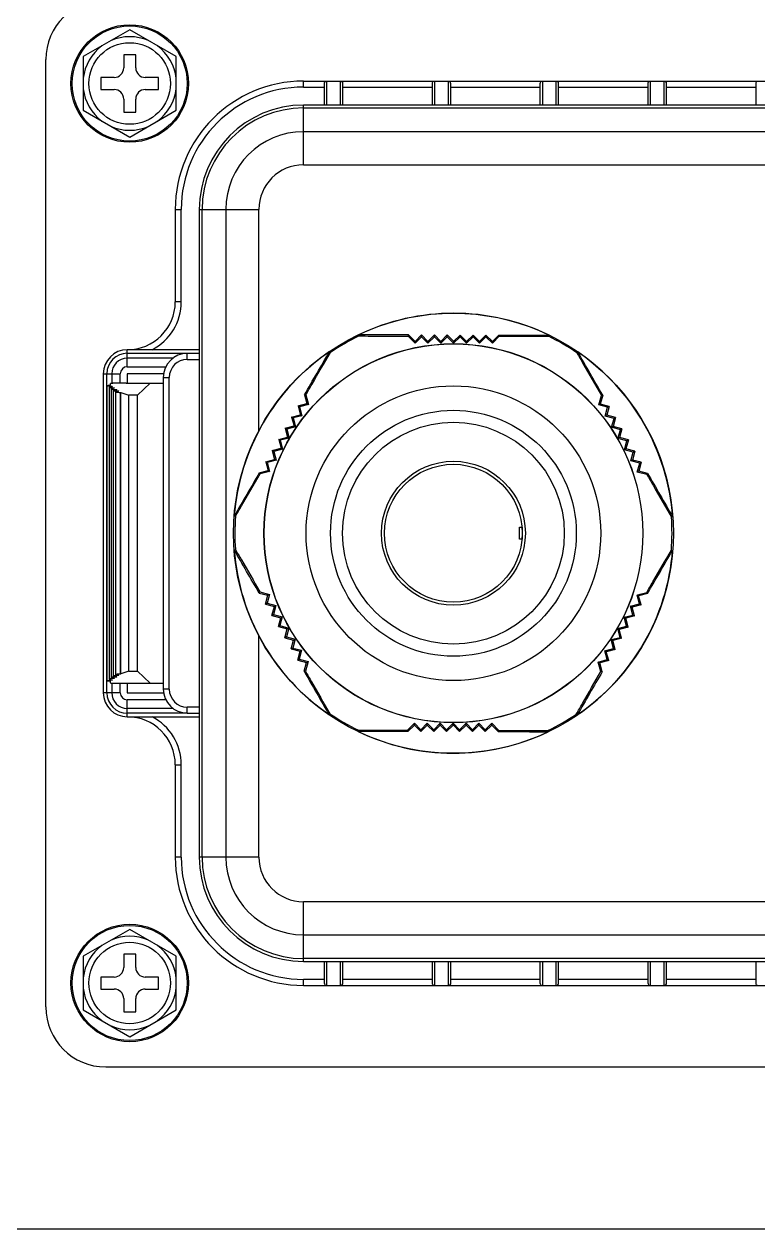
# Model space of a CAD drawing. Header units: millimetres. Extents: x 10297564 to 11610295, y -9287743 to -8409454.
# Drawn here: x 10497094 to 10498322, y -9077668 to -9075652 of the extents above; entities that cross this region are included whole.
import ezdxf

# ---------------------------------------------------------------- set-up
doc = ezdxf.new("R2010")
doc.units = ezdxf.units.MM
doc.header["$LTSCALE"] = 100
doc.layers.add('-0', color=7, linetype='Continuous')

# ---------------------------------------------------------------- blocks, each defined once
blk = doc.blocks.new('인버터 외형도')
at = {"layer": '-0', "linetype": 'Continuous'}
for p, q in [((96097.4, 54397), (96039.1, 54363.3)), ((96155.7, 54363.3), (96097.4, 54397)), ((95992.1, 53170.9), (95992.1, 54359.7)), ((96039.1, 54363.3), (96039.1, 54296)), ((96089.9, 54365.7), (96089.9, 54349.2)), ((96105, 54365.7), (96089.9, 54365.7)), ((96105, 54349.2), (96105, 54365.7)), ((96155.7, 54296), (96155.7, 54363.3)), ((96061.3, 54337.2), (96061.3, 54322.1)), ((96077.9, 54337.2), (96061.3, 54337.2)), ((96133.5, 54337.2), (96117, 54337.2)), ((96133.5, 54322.1), (96133.5, 54337.2)), ((96315.6, 54325.1), (96315.6, 54332.6)), ((96315.6, 54332.6), (97474.4, 54332.6)), ((96342, 54302.5), (96342, 54329.7)), ((96345, 54302.5), (96345, 54332.6)), ((96361.5, 54332.6), (96361.5, 54302.5)), ((96364.6, 54329.7), (96364.6, 54302.5)), ((96477.4, 54302.5), (96477.4, 54329.7)), ((96480.4, 54302.5), (96480.4, 54332.6)), ((96497, 54332.6), (96497, 54302.5)), ((96500, 54329.7), (96500, 54302.5)), ((96612.9, 54302.5), (96612.9, 54329.7)), ((96615.9, 54302.5), (96615.9, 54332.6)), ((96632.4, 54332.6), (96632.4, 54302.5)), ((96635.4, 54329.7), (96635.4, 54302.5)), ((96748.3, 54302.5), (96748.3, 54329.7)), ((96751.3, 54302.5), (96751.3, 54332.6)), ((96767.9, 54332.6), (96767.9, 54302.5)), ((96770.9, 54329.7), (96770.9, 54302.5)), ((96883.7, 54302.5), (96883.7, 54329.7)), ((96061.3, 54322.1), (96077.9, 54322.1)), ((96117, 54322.1), (96133.5, 54322.1)), ((96315.6, 54325.1), (96342, 54325.1)), ((96364.6, 54325.1), (96477.4, 54325.1)), ((96500, 54325.1), (96612.9, 54325.1)), ((96635.4, 54325.1), (96748.3, 54325.1)), ((96770.9, 54325.1), (96883.7, 54325.1)), ((96089.9, 54310.1), (96089.9, 54293.5)), ((96105, 54293.5), (96105, 54310.1)), ((96315.6, 54227.6), (96315.6, 54302.5)), ((97474.4, 54302.5), (96315.6, 54302.5)), ((96039.1, 54296), (96097.4, 54262.3)), ((96089.9, 54293.5), (96105, 54293.5)), ((96097.4, 54262.3), (96155.7, 54296)), ((96315.6, 54298.9), (97474.4, 54298.9)), ((97474.4, 54269.1), (96315.6, 54269.1)), ((96315.6, 54227.6), (97474.4, 54227.6)), ((96154.6, 54171.6), (96154.6, 54055.7)), ((96154.6, 54171.6), (96162.1, 54171.6)), ((96162.1, 54055.7), (96162.1, 54171.6)), ((96184.7, 54171.6), (96184.7, 53359)), ((96184.7, 54171.6), (96259.6, 54171.6)), ((96188.4, 53359), (96188.4, 54171.6)), ((96218.1, 54171.6), (96218.1, 53359)), ((96259.6, 53894.1), (96259.6, 54171.6)), ((96162.1, 54055.7), (96154.6, 54055.7)), ((96385.2, 54012.8), (96384.9, 54014.3)), ((96446.9, 54012.6), (96447.5, 54014.2)), ((96455.6, 54003.8), (96446.9, 54012.6)), ((96447.5, 54014.2), (96455.6, 54006)), ((96463.7, 54014.1), (96455.6, 54006)), ((96463.7, 54011.9), (96463.7, 54014.1)), ((96463.7, 54014.1), (96471.8, 54006)), ((96479.9, 54014.1), (96471.8, 54006)), ((96479.9, 54011.9), (96479.9, 54014.1)), ((96479.9, 54014.1), (96488, 54006)), ((96496.1, 54014.1), (96488, 54006)), ((96496.1, 54011.9), (96496.1, 54014.1)), ((96496.1, 54014.1), (96503.8, 54006.3)), ((96512.2, 54014), (96504.1, 54005.9)), ((96512.2, 54011.8), (96512.2, 54014)), ((96512.2, 54014), (96520.3, 54005.9)), ((96528.4, 54014), (96520.3, 54005.9)), ((96528.4, 54011.8), (96528.4, 54014)), ((96528.4, 54014), (96536.5, 54005.9)), ((96544.6, 54014), (96536.5, 54005.9)), ((96544.6, 54011.8), (96544.6, 54014)), ((96544.6, 54014), (96552.7, 54005.9)), ((96560.8, 54014), (96552.7, 54005.9)), ((96561.4, 54012.4), (96552.7, 54003.6)), ((96560.8, 54014), (96561.4, 54012.4)), ((96623.4, 54014), (96623.1, 54012.4)), ((96463.7, 54011.9), (96455.6, 54003.8)), ((96455.6, 54006), (96455.6, 54003.8)), ((96471.8, 54003.8), (96463.7, 54011.9)), ((96479.9, 54011.9), (96471.8, 54003.8)), ((96471.8, 54006), (96471.8, 54003.8)), ((96488, 54003.7), (96479.9, 54011.9)), ((96496.1, 54011.9), (96488, 54003.7)), ((96488, 54006), (96488, 54003.7)), ((96504.1, 54003.7), (96496.1, 54011.9)), ((96503.8, 54006.3), (96504.1, 54005.9)), ((96512.2, 54011.8), (96504.1, 54003.7)), ((96504.1, 54005.9), (96504.1, 54003.7)), ((96520.3, 54003.7), (96512.2, 54011.8)), ((96528.4, 54011.8), (96520.3, 54003.7)), ((96520.3, 54005.9), (96520.3, 54003.7)), ((96536.5, 54003.7), (96528.4, 54011.8)), ((96544.6, 54011.8), (96536.5, 54003.7)), ((96536.5, 54005.9), (96536.5, 54003.7)), ((96552.7, 54003.6), (96544.6, 54011.8)), ((96552.7, 54005.9), (96552.7, 54003.6)), ((96094.4, 53974.3), (96094.4, 53995.5)), ((96184.7, 53995.5), (96094.4, 53995.5)), ((96094.4, 53991.1), (96169.7, 53991.1)), ((96151.6, 53984.9), (96094.4, 53984.9)), ((96169.7, 53983.5), (96169.7, 53991)), ((96184.7, 53991), (96169.7, 53991)), ((96169.7, 53983.5), (96184.7, 53983.5)), ((96348.2, 53993.3), (96349.4, 53992.2)), ((96658.8, 53991.7), (96660, 53992.8)), ((96094.4, 53974.3), (96143.1, 53974.3)), ((96064.3, 53965.4), (96064.3, 53565.1)), ((96064.3, 53965.4), (96085.6, 53965.4)), ((96068.7, 53565.1), (96068.7, 53965.4)), ((96073.4, 53951), (96073.4, 53953.1)), ((96075, 53965.4), (96075, 53953.4)), ((96092.9, 53953.4), (96076.4, 53953.4)), ((96085.6, 53953.4), (96085.6, 53965.4)), ((96093, 53953.4), (96092.9, 53953.4)), ((96093, 53953.4), (96139.6, 53953.4)), ((96094.4, 53965.4), (96094.4, 53953.4)), ((96140.3, 53965.4), (96094.4, 53965.4)), ((96107.4, 53938.4), (96123.2, 53953.4)), ((96139.6, 53960.9), (96139.6, 53569.7)), ((96139.6, 53960.9), (96147.1, 53960.9)), ((96147.1, 53569.7), (96147.1, 53960.9)), ((96068.9, 53950.3), (96068.9, 53580.2)), ((96071.5, 53948.5), (96071.5, 53582.1)), ((96074.1, 53946.6), (96074.1, 53584)), ((96075.3, 53949.1), (96075.3, 53949.5)), ((96075.3, 53949.5), (96075.8, 53949.1)), ((96076.8, 53944.7), (96076.8, 53585.8)), ((96077.9, 53947.3), (96077.9, 53947.6)), ((96077.9, 53947.6), (96078.4, 53947.3)), ((96079.4, 53942.9), (96079.4, 53587.7)), ((96080.5, 53945.4), (96080.5, 53945.8)), ((96080.5, 53945.8), (96081.1, 53945.4)), ((96083.2, 53943.5), (96083.2, 53943.9)), ((96083.2, 53943.9), (96083.7, 53943.5)), ((96085.8, 53588.6), (96085.8, 53942)), ((96085.8, 53942), (96086.1, 53941.8)), ((96086.1, 53588.7), (96086.1, 53941.8)), ((96086.1, 53941.8), (96096.2, 53938.4)), ((96096.2, 53592.2), (96096.2, 53938.4)), ((96107.4, 53938.4), (96096.2, 53938.4)), ((96107.4, 53592.2), (96107.4, 53938.4)), ((96316.9, 53939), (96318.6, 53938.8)), ((96316.9, 53939), (96319.9, 53928)), ((96318.6, 53938.8), (96321.8, 53926.8)), ((96686.2, 53926.3), (96689.5, 53938.2)), ((96691.2, 53938.4), (96688.2, 53927.4)), ((96689.5, 53938.2), (96691.2, 53938.4)), ((96308.8, 53925), (96319.9, 53928)), ((96310.7, 53923.9), (96308.8, 53925)), ((96308.8, 53925), (96311.8, 53914)), ((96321.8, 53926.8), (96310.7, 53923.9)), ((96310.7, 53923.9), (96313.7, 53912.8)), ((96319.9, 53928), (96321.8, 53926.8)), ((96688.2, 53927.4), (96686.2, 53926.3)), ((96697.3, 53923.3), (96686.2, 53926.3)), ((96699.2, 53924.4), (96688.2, 53927.4)), ((96694.3, 53912.2), (96697.3, 53923.3)), ((96699.2, 53924.4), (96696.2, 53913.3)), ((96697.3, 53923.3), (96699.2, 53924.4)), ((96300.7, 53911), (96311.8, 53914)), ((96302.6, 53909.9), (96300.7, 53911)), ((96300.7, 53911), (96303.7, 53899.9)), ((96313.7, 53912.8), (96302.6, 53909.9)), ((96302.6, 53909.9), (96305.6, 53898.8)), ((96311.8, 53914), (96313.7, 53912.8)), ((96696.2, 53913.3), (96694.3, 53912.2)), ((96705.4, 53909.3), (96694.3, 53912.2)), ((96707.3, 53910.4), (96696.2, 53913.3)), ((96702.3, 53898.2), (96705.4, 53909.3)), ((96707.3, 53910.4), (96704.3, 53899.3)), ((96705.4, 53909.3), (96707.3, 53910.4)), ((96292.6, 53897), (96303.7, 53899.9)), ((96294.5, 53895.9), (96292.6, 53897)), ((96292.6, 53897), (96295.5, 53885.9)), ((96305.6, 53898.8), (96294.5, 53895.9)), ((96294.5, 53895.9), (96297.5, 53884.8)), ((96303.7, 53899.9), (96305.6, 53898.8)), ((96704.3, 53899.3), (96702.3, 53898.2)), ((96713.4, 53895.2), (96702.3, 53898.2)), ((96715.4, 53896.3), (96704.3, 53899.3)), ((96710.4, 53884.2), (96713.4, 53895.2)), ((96715.4, 53896.3), (96712.3, 53885.3)), ((96713.4, 53895.2), (96715.4, 53896.3)), ((96284.5, 53883), (96295.5, 53885.9)), ((96286.4, 53881.9), (96284.5, 53883)), ((96284.5, 53883), (96287.4, 53871.9)), ((96297.5, 53884.8), (96286.4, 53881.9)), ((96286.4, 53881.9), (96289.4, 53870.8)), ((96295.5, 53885.9), (96297.5, 53884.8)), ((96712.3, 53885.3), (96710.4, 53884.2)), ((96721.5, 53881.2), (96710.4, 53884.2)), ((96723.4, 53882.3), (96712.3, 53885.3)), ((96718.5, 53870.1), (96721.5, 53881.2)), ((96723.4, 53882.3), (96720.4, 53871.3)), ((96721.5, 53881.2), (96723.4, 53882.3)), ((96276.3, 53869), (96287.4, 53871.9)), ((96278.3, 53867.9), (96276.3, 53869)), ((96276.3, 53869), (96279.3, 53857.9)), ((96289.4, 53870.8), (96278.3, 53867.9)), ((96278.3, 53867.9), (96281.2, 53856.8)), ((96287.4, 53871.9), (96289.4, 53870.8)), ((96720.4, 53871.3), (96718.5, 53870.1)), ((96729.6, 53867.2), (96718.5, 53870.1)), ((96731.5, 53868.3), (96720.4, 53871.3)), ((96726.5, 53856.1), (96729.6, 53867.2)), ((96731.5, 53868.3), (96728.5, 53857.2)), ((96729.6, 53867.2), (96731.5, 53868.3)), ((96268.2, 53855), (96279.3, 53857.9)), ((96270.1, 53853.9), (96268.2, 53855)), ((96268.2, 53855), (96271.2, 53844)), ((96281.2, 53856.8), (96270.1, 53853.9)), ((96270.1, 53853.9), (96273.1, 53842.8)), ((96279.3, 53857.9), (96281.2, 53856.8)), ((96728.5, 53857.2), (96726.5, 53856.1)), ((96737.7, 53853.2), (96726.5, 53856.1)), ((96739.6, 53854.3), (96728.5, 53857.2)), ((96734.6, 53842.1), (96737.7, 53853.2)), ((96739.6, 53854.3), (96736.6, 53843.2)), ((96737.7, 53853.2), (96739.6, 53854.3)), ((96260.1, 53841), (96271.2, 53844)), ((96261.1, 53839.7), (96260.1, 53841)), ((96269.4, 53841.9), (96261.1, 53839.7)), ((96273.1, 53842.8), (96269.4, 53841.9)), ((96271.2, 53844), (96273.1, 53842.8)), ((96736.6, 53843.2), (96734.6, 53842.1)), ((96746.6, 53838.9), (96734.6, 53842.1)), ((96747.6, 53840.3), (96736.6, 53843.2)), ((96747.6, 53840.3), (96746.6, 53838.9)), ((96230.1, 53786.4), (96228.6, 53786.9)), ((96778.9, 53786), (96777.4, 53785.5)), ((96586.9, 53757.8), (96586.9, 53772.8)), ((96586.9, 53772.8), (96590, 53772.8)), ((96590, 53772.8), (96590, 53757.8)), ((96590, 53757.8), (96586.9, 53757.8)), ((96228.6, 53744.6), (96230.1, 53745.1)), ((96777.4, 53744.2), (96778.9, 53743.7)), ((96259.9, 53690.3), (96260.9, 53691.7)), ((96259.9, 53690.3), (96270.9, 53687.4)), ((96260.9, 53691.7), (96272.9, 53688.5)), ((96267.9, 53676.3), (96270.9, 53687.4)), ((96272.9, 53688.5), (96269.9, 53677.4)), ((96270.9, 53687.4), (96272.9, 53688.5)), ((96734.4, 53687.8), (96738.1, 53688.7)), ((96736.3, 53686.6), (96734.4, 53687.8)), ((96737.4, 53676.7), (96734.4, 53687.8)), ((96747.4, 53689.6), (96736.3, 53686.6)), ((96739.3, 53675.6), (96736.3, 53686.6)), ((96738.1, 53688.7), (96746.4, 53690.9)), ((96746.4, 53690.9), (96747.4, 53689.6)), ((96269.9, 53677.4), (96267.9, 53676.3)), ((96267.9, 53676.3), (96279, 53673.4)), ((96269.9, 53677.4), (96281, 53674.5)), ((96276, 53662.3), (96279, 53673.4)), ((96281, 53674.5), (96277.9, 53663.4)), ((96279, 53673.4), (96281, 53674.5)), ((96726.3, 53673.8), (96737.4, 53676.7)), ((96728.2, 53672.6), (96726.3, 53673.8)), ((96729.2, 53662.7), (96726.3, 53673.8)), ((96739.3, 53675.6), (96728.2, 53672.6)), ((96731.2, 53661.6), (96728.2, 53672.6)), ((96737.4, 53676.7), (96739.3, 53675.6)), ((96277.9, 53663.4), (96276, 53662.3)), ((96276, 53662.3), (96287.1, 53659.3)), ((96277.9, 53663.4), (96289, 53660.5)), ((96284.1, 53648.3), (96287.1, 53659.3)), ((96286, 53649.4), (96284.1, 53648.3)), ((96289, 53660.5), (96286, 53649.4)), ((96286, 53649.4), (96297.1, 53646.4)), ((96287.1, 53659.3), (96289, 53660.5)), ((96718.1, 53659.8), (96729.2, 53662.7)), ((96720.1, 53658.6), (96718.1, 53659.8)), ((96721.1, 53648.7), (96718.1, 53659.8)), ((96731.2, 53661.6), (96720.1, 53658.6)), ((96723.1, 53647.6), (96720.1, 53658.6)), ((96729.2, 53662.7), (96731.2, 53661.6)), ((96259.6, 53359), (96259.6, 53636.5)), ((96284.1, 53648.3), (96295.2, 53645.3)), ((96292.2, 53634.2), (96295.2, 53645.3)), ((96294.1, 53635.3), (96292.2, 53634.2)), ((96292.2, 53634.2), (96303.2, 53631.3)), ((96297.1, 53646.4), (96294.1, 53635.3)), ((96294.1, 53635.3), (96305.2, 53632.4)), ((96295.2, 53645.3), (96297.1, 53646.4)), ((96701.9, 53631.8), (96713, 53634.7)), ((96710, 53645.8), (96721.1, 53648.7)), ((96712, 53644.6), (96710, 53645.8)), ((96713, 53634.7), (96710, 53645.8)), ((96723.1, 53647.6), (96712, 53644.6)), ((96714.9, 53633.6), (96712, 53644.6)), ((96713, 53634.7), (96714.9, 53633.6)), ((96721.1, 53648.7), (96723.1, 53647.6)), ((96300.2, 53620.2), (96303.2, 53631.3)), ((96302.1, 53621.3), (96300.2, 53620.2)), ((96300.2, 53620.2), (96311.3, 53617.2)), ((96305.2, 53632.4), (96302.1, 53621.3)), ((96302.1, 53621.3), (96313.2, 53618.4)), ((96303.2, 53631.3), (96305.2, 53632.4)), ((96693.8, 53617.8), (96704.9, 53620.7)), ((96706.8, 53619.6), (96695.7, 53616.6)), ((96703.8, 53630.6), (96701.9, 53631.8)), ((96704.9, 53620.7), (96701.9, 53631.8)), ((96714.9, 53633.6), (96703.8, 53630.6)), ((96706.8, 53619.6), (96703.8, 53630.6)), ((96704.9, 53620.7), (96706.8, 53619.6)), ((96308.3, 53606.2), (96311.3, 53617.2)), ((96310.2, 53607.3), (96308.3, 53606.2)), ((96308.3, 53606.2), (96319.4, 53603.2)), ((96313.2, 53618.4), (96310.2, 53607.3)), ((96310.2, 53607.3), (96321.3, 53604.3)), ((96311.3, 53617.2), (96313.2, 53618.4)), ((96321.3, 53604.3), (96318, 53592.4)), ((96319.4, 53603.2), (96321.3, 53604.3)), ((96685.7, 53603.7), (96696.8, 53606.7)), ((96698.7, 53605.6), (96687.6, 53602.6)), ((96695.7, 53616.6), (96693.8, 53617.8)), ((96696.8, 53606.7), (96693.8, 53617.8)), ((96698.7, 53605.6), (96695.7, 53616.6)), ((96696.8, 53606.7), (96698.7, 53605.6)), ((96096.2, 53592.2), (96086.1, 53588.7)), ((96096.2, 53592.2), (96107.4, 53592.2)), ((96123.2, 53577.2), (96107.4, 53592.2)), ((96316.3, 53592.2), (96319.4, 53603.2)), ((96318, 53592.4), (96316.3, 53592.2)), ((96687.6, 53602.6), (96685.7, 53603.7)), ((96688.9, 53591.8), (96685.7, 53603.7)), ((96690.6, 53591.6), (96687.6, 53602.6)), ((96690.6, 53591.6), (96688.9, 53591.8)), ((96073.4, 53577.5), (96073.4, 53579.6)), ((96075, 53577.5), (96075, 53565.1)), ((96075.8, 53581.5), (96075.3, 53581.1)), ((96076.4, 53577.2), (96092.9, 53577.2)), ((96078.4, 53583.3), (96077.9, 53583)), ((96081.1, 53585.2), (96080.5, 53584.8)), ((96083.7, 53587.1), (96083.2, 53586.7)), ((96085.6, 53565.1), (96085.6, 53577.2)), ((96086.1, 53588.7), (96085.8, 53588.6)), ((96092.9, 53577.2), (96093, 53577.2)), ((96093, 53577.2), (96139.6, 53577.2)), ((96094.4, 53577.2), (96094.4, 53565.1)), ((96085.6, 53565.1), (96064.3, 53565.1)), ((96094.4, 53565.1), (96140.3, 53565.1)), ((96147.1, 53569.7), (96139.6, 53569.7)), ((96143.1, 53556.3), (96094.4, 53556.3)), ((96094.4, 53535), (96094.4, 53556.3)), ((96094.4, 53545.7), (96151.6, 53545.7)), ((96184.7, 53547.1), (96169.7, 53547.1)), ((96169.7, 53539.6), (96169.7, 53547.1)), ((96169.7, 53539.5), (96094.4, 53539.5)), ((96094.4, 53535), (96184.7, 53535)), ((96169.7, 53539.6), (96184.7, 53539.6)), ((96348.7, 53538.9), (96347.5, 53537.8)), ((96659.3, 53537.3), (96658.1, 53538.4)), ((96384.1, 53516.6), (96384.4, 53518.2)), ((96446.1, 53518.2), (96454.8, 53526.9)), ((96446.7, 53516.6), (96446.1, 53518.2)), ((96446.7, 53516.6), (96454.8, 53524.7)), ((96454.8, 53524.7), (96454.8, 53526.9)), ((96454.8, 53526.9), (96462.9, 53518.8)), ((96462.9, 53516.6), (96454.8, 53524.7)), ((96462.9, 53518.8), (96471, 53526.9)), ((96462.9, 53516.6), (96471, 53524.7)), ((96462.9, 53518.8), (96462.9, 53516.6)), ((96471, 53524.7), (96471, 53526.9)), ((96471, 53526.9), (96479.1, 53518.8)), ((96479.1, 53516.6), (96471, 53524.7)), ((96479.1, 53518.8), (96487.2, 53526.9)), ((96479.1, 53516.6), (96487.2, 53524.7)), ((96479.1, 53518.8), (96479.1, 53516.6)), ((96487.2, 53524.7), (96487.2, 53526.9)), ((96487.2, 53526.9), (96495.3, 53518.8)), ((96495.3, 53516.5), (96487.2, 53524.7)), ((96495.3, 53518.8), (96503.4, 53526.9)), ((96495.3, 53516.5), (96503.4, 53524.7)), ((96495.3, 53518.8), (96495.3, 53516.5)), ((96503.4, 53524.7), (96503.4, 53526.9)), ((96503.4, 53526.9), (96511.5, 53518.7)), ((96503.8, 53524.3), (96503.4, 53524.7)), ((96511.4, 53516.5), (96503.8, 53524.3)), ((96511.4, 53516.5), (96519.6, 53524.6)), ((96511.5, 53518.7), (96511.4, 53516.5)), ((96511.5, 53518.7), (96519.6, 53526.9)), ((96519.6, 53524.6), (96519.6, 53526.9)), ((96519.6, 53526.9), (96527.6, 53518.7)), ((96527.6, 53516.5), (96519.6, 53524.6)), ((96527.6, 53518.7), (96535.7, 53526.8)), ((96527.6, 53516.5), (96535.7, 53524.6)), ((96527.6, 53518.7), (96527.6, 53516.5)), ((96535.7, 53524.6), (96535.7, 53526.8)), ((96535.7, 53526.8), (96543.8, 53518.7)), ((96543.8, 53516.4), (96535.7, 53524.6)), ((96543.8, 53518.7), (96551.9, 53526.8)), ((96543.8, 53516.4), (96551.9, 53524.6)), ((96543.8, 53518.7), (96543.8, 53516.4)), ((96551.9, 53524.6), (96551.9, 53526.8)), ((96551.9, 53526.8), (96560.6, 53518)), ((96560, 53516.4), (96551.9, 53524.6)), ((96560.6, 53518), (96560, 53516.4)), ((96622.3, 53517.8), (96622.6, 53516.3)), ((96154.6, 53474.8), (96162.1, 53474.8)), ((96154.6, 53474.8), (96154.6, 53359)), ((96162.1, 53359), (96162.1, 53474.8)), ((96162.1, 53359), (96154.6, 53359)), ((96259.6, 53359), (96184.7, 53359)), ((97474.4, 53303), (96315.6, 53303)), ((96315.6, 53228), (96315.6, 53303)), ((96097.4, 53268.3), (96039.1, 53234.6)), ((96155.7, 53234.6), (96097.4, 53268.3)), ((96315.6, 53261.5), (97474.4, 53261.5)), ((96039.1, 53234.6), (96039.1, 53167.3)), ((96105, 53237.1), (96089.9, 53237.1)), ((96089.9, 53237.1), (96089.9, 53220.5)), ((96105, 53220.5), (96105, 53237.1)), ((96155.7, 53167.3), (96155.7, 53234.6)), ((97474.4, 53231.7), (96315.6, 53231.7)), ((96315.6, 53228), (97474.4, 53228)), ((96342, 53200.9), (96342, 53228)), ((96345, 53197.9), (96345, 53228)), ((96361.5, 53228), (96361.5, 53197.9)), ((96364.6, 53228), (96364.6, 53200.9)), ((96477.4, 53200.9), (96477.4, 53228)), ((96480.4, 53197.9), (96480.4, 53228)), ((96497, 53228), (96497, 53197.9)), ((96500, 53228), (96500, 53200.9)), ((96612.9, 53200.9), (96612.9, 53228)), ((96615.9, 53197.9), (96615.9, 53228)), ((96632.4, 53228), (96632.4, 53197.9)), ((96635.4, 53228), (96635.4, 53200.9)), ((96748.3, 53200.9), (96748.3, 53228)), ((96751.3, 53197.9), (96751.3, 53228)), ((96767.9, 53228), (96767.9, 53197.9)), ((96770.9, 53228), (96770.9, 53200.9)), ((96883.7, 53200.9), (96883.7, 53228)), ((96077.9, 53208.5), (96061.3, 53208.5)), ((96061.3, 53208.5), (96061.3, 53193.4)), ((96133.5, 53208.5), (96117, 53208.5)), ((96133.5, 53193.4), (96133.5, 53208.5)), ((96342, 53205.5), (96315.6, 53205.5)), ((96315.6, 53197.9), (96315.6, 53205.5)), ((96315.6, 53197.9), (97474.4, 53197.9)), ((96477.4, 53205.5), (96364.6, 53205.5)), ((96612.9, 53205.5), (96500, 53205.5)), ((96748.3, 53205.5), (96635.4, 53205.5)), ((96883.7, 53205.5), (96770.9, 53205.5)), ((96061.3, 53193.4), (96077.9, 53193.4)), ((96089.9, 53181.4), (96089.9, 53164.8)), ((96105, 53164.8), (96105, 53181.4)), ((96117, 53193.4), (96133.5, 53193.4)), ((96039.1, 53167.3), (96097.4, 53133.6)), ((96097.4, 53133.6), (96155.7, 53167.3)), ((96089.9, 53164.8), (96105, 53164.8)), ((97722.7, 53095.6), (96067.3, 53095.6)), ((86344.3, 52892.5), (98066.6, 52892.5))]:
    blk.add_line(p, q, dxfattribs=at)
for centre, radius in [((96097.4, 54329.6), 73.7), ((96097.4, 54329.6), 72.2), ((96097.4, 54329.6), 51.2), ((96503.8, 53765.3), 276.1), ((96503.8, 53765.3), 237.8), ((96503.8, 53765.3), 237.6), ((96503.8, 53765.3), 184.9), ((96503.8, 53765.3), 154.3), ((96503.8, 53765.3), 139.2), ((96503.8, 53765.3), 90.3), ((96503.8, 53765.3), 86.5), ((96097.4, 53201), 73.7), ((96097.4, 53201), 72.2), ((96097.4, 53201), 51.2)]:
    blk.add_circle(centre, radius, dxfattribs=at)
for centre, radius, start, end in [((96067.3, 54359.7), 75.2, 90, 180), ((96097.4, 54329.6), 58.7, 126.4909, 173.5091), ((96097.4, 54329.6), 58.7, 66.4909, 113.5091), ((96097.4, 54329.6), 58.7, 6.4909, 53.5091), ((96077.9, 54349.2), 12, 270, 0), ((96117, 54349.2), 12, 180, 270), ((96315.6, 54171.6), 161, 90, 180), ((96097.4, 54329.6), 58.7, 186.4909, 233.5091), ((96077.9, 54310.1), 12, 0, 90), ((96117, 54310.1), 12, 90, 180), ((96097.4, 54329.6), 58.7, 306.4909, 353.5091), ((96315.6, 54171.6), 153.5, 90, 180), ((96315.6, 54171.6), 130.9, 90, 180), ((96315.6, 54171.6), 127.3, 90, 180), ((96097.4, 54329.6), 58.7, 246.4909, 293.5091), ((96315.6, 54171.6), 97.5, 90, 180), ((96315.6, 54171.6), 56, 90, 180), ((96094.4, 54055.7), 60.2, 270, 0), ((96094.4, 54055.7), 67.7, 297.266, 360), ((96503.8, 53765.3), 276, 64.301, 115.5171), ((96503.8, 53765.3), 274.4, 115.5891, 124.229), ((96503.8, 53765.3), 274.4, 55.5891, 64.229), ((96094.4, 53965.4), 30.1, 90, 180), ((96094.4, 53965.4), 25.7, 90, 180), ((96094.4, 53965.4), 19.5, 90, 180), ((96169.7, 53960.9), 30.1, 90, 180), ((96169.7, 53960.9), 22.6, 90, 180), ((96503.8, 53765.3), 276, 124.301, 175.5171), ((96503.8, 53765.3), 276, 4.301, 55.5171), ((96094.4, 53965.4), 8.82, 90, 180), ((96503.8, 53765.3), 274.4, 175.5891, 184.229), ((96503.8, 53765.3), 274.4, 355.5891, 4.229), ((96503.8, 53765.3), 276, 184.301, 235.5171), ((96503.8, 53765.3), 276, 304.301, 355.5171), ((96074.9, 53542.8), 38.3, 89.4641, 91.9068), ((96094.4, 53565.1), 30.1, 180, 270), ((96094.4, 53565.1), 25.7, 180, 270), ((96094.4, 53565.1), 19.5, 180, 270), ((96094.4, 53565.1), 8.82, 180, 270), ((96169.7, 53569.7), 30.1, 180, 270), ((96169.7, 53569.7), 22.6, 180, 270), ((96094.4, 53474.8), 60.2, 360, 90), ((96094.4, 53474.8), 67.7, 0, 62.734), ((96503.8, 53765.3), 274.4, 235.5891, 244.229), ((96503.8, 53765.3), 274.4, 295.5891, 304.229), ((96503.8, 53765.3), 276, 244.301, 295.5171), ((96315.6, 53359), 161, 180, 270), ((96315.6, 53359), 153.5, 180, 270), ((96315.6, 53359), 130.9, 180, 270), ((96315.6, 53359), 127.3, 180, 270), ((96315.6, 53359), 97.5, 180, 270), ((96315.6, 53359), 56, 180, 270), ((96097.4, 53201), 58.7, 66.4909, 113.5091), ((96097.4, 53201), 58.7, 126.4909, 173.5091), ((96097.4, 53201), 58.7, 6.4909, 53.5091), ((96077.9, 53220.5), 12, 270, 0), ((96117, 53220.5), 12, 180, 270), ((96097.4, 53201), 58.7, 186.4909, 233.5091), ((96077.9, 53181.4), 12, 0, 90), ((96117, 53181.4), 12, 90, 180), ((96097.4, 53201), 58.7, 306.4909, 353.5091), ((96067.3, 53170.9), 75.2, 180, 270), ((96097.4, 53201), 58.7, 246.4909, 293.5091)]:
    blk.add_arc(centre, radius, start, end, dxfattribs=at)
for centre, major_axis, ratio, start_param, end_param in [((96076.4, 53953.1), (3.01, 0), 0.083333, 1.570796, 3.141593), ((96076.8, 53948.4), (5.34, -0.1), 0.139131, 1.772269, 4.913862), ((96079.5, 53946.5), (5.34, -0.1), 0.139131, 1.772269, 4.913862), ((96082.1, 53944.6), (5.34, -0.1), 0.139131, 1.772269, 4.913862), ((96084.7, 53942.8), (5.34, -0.1), 0.139131, 1.772269, 4.913862), ((96076.8, 53582.2), (5.34, 0.1), 0.139131, 1.369323, 4.510916), ((96076.4, 53577.5), (3.01, 0), 0.083333, -3.141593, -1.570796), ((96079.5, 53584.1), (5.34, 0.1), 0.139131, 1.369323, 4.510916), ((96082.1, 53585.9), (5.34, 0.1), 0.139131, 1.369323, 4.510916), ((96084.7, 53587.8), (5.34, 0.1), 0.139131, 1.369323, 4.510916)]:
    blk.add_ellipse(centre, major_axis=major_axis, ratio=ratio, start_param=start_param, end_param=end_param, dxfattribs=at)
for points, knots in [([(96342, 54329.7), (96342, 54330.5), (96341.8, 54331.3), (96343.7, 54332.6), (96343.3, 54332.6)], [0, 0, 0, 0, 0.697647, 1, 1, 1, 1]), ([(96363.2, 54332.6), (96363.2, 54332.6), (96363.3, 54332.4), (96363.4, 54332.4), (96363.4, 54332.3)], [0, 0, 0, 0, 0.211457, 1, 1, 1, 1]), ([(96363.4, 54332.3), (96363.6, 54332.2), (96364.2, 54331.5), (96364.6, 54330.5), (96364.6, 54329.7)], [0, 0, 0, 0, 0.189284, 1, 1, 1, 1]), ([(96477.4, 54329.7), (96477.4, 54330.5), (96477.2, 54331.3), (96479.1, 54332.6), (96478.8, 54332.6)], [0, 0, 0, 0, 0.697647, 1, 1, 1, 1]), ([(96498.6, 54332.6), (96498.6, 54332.6), (96498.7, 54332.4), (96498.8, 54332.4), (96498.9, 54332.3)], [0, 0, 0, 0, 0.211457, 1, 1, 1, 1]), ([(96498.9, 54332.3), (96499, 54332.2), (96499.6, 54331.5), (96500, 54330.5), (96500, 54329.7)], [0, 0, 0, 0, 0.189284, 1, 1, 1, 1]), ([(96612.9, 54329.7), (96612.9, 54330.5), (96612.7, 54331.3), (96614.5, 54332.6), (96614.2, 54332.6)], [0, 0, 0, 0, 0.697647, 1, 1, 1, 1]), ([(96634.1, 54332.6), (96634.1, 54332.6), (96634.2, 54332.4), (96634.3, 54332.4), (96634.3, 54332.3)], [0, 0, 0, 0, 0.211457, 1, 1, 1, 1]), ([(96634.3, 54332.3), (96634.4, 54332.2), (96635.1, 54331.5), (96635.4, 54330.5), (96635.4, 54329.7)], [0, 0, 0, 0, 0.189284, 1, 1, 1, 1]), ([(96748.3, 54329.7), (96748.3, 54330.5), (96748.1, 54331.3), (96750, 54332.6), (96749.6, 54332.6)], [0, 0, 0, 0, 0.697647, 1, 1, 1, 1]), ([(96769.5, 54332.6), (96769.5, 54332.6), (96769.6, 54332.4), (96769.7, 54332.4), (96769.8, 54332.3)], [0, 0, 0, 0, 0.211457, 1, 1, 1, 1]), ([(96769.8, 54332.3), (96769.9, 54332.2), (96770.5, 54331.5), (96770.9, 54330.5), (96770.9, 54329.7)], [0, 0, 0, 0, 0.189284, 1, 1, 1, 1]), ([(96883.7, 54329.7), (96883.7, 54330.5), (96883.5, 54331.3), (96885.4, 54332.6), (96885.1, 54332.6)], [0, 0, 0, 0, 0.697647, 1, 1, 1, 1]), ([(96385.2, 54012.8), (96390.3, 54012.8), (96410.9, 54012.7), (96431.4, 54012.7), (96446.9, 54012.6)], [0, 0, 0, 0, 0.247852, 1, 1, 1, 1]), ([(96561.4, 54012.4), (96566.6, 54012.4), (96587.1, 54012.4), (96607.7, 54012.4), (96623.1, 54012.4)], [0, 0, 0, 0, 0.252041, 1, 1, 1, 1]), ([(96318.6, 53938.8), (96321.2, 53943.3), (96331.4, 53961.1), (96341.7, 53978.9), (96349.4, 53992.2)], [0, 0, 0, 0, 0.252041, 1, 1, 1, 1]), ([(96658.8, 53991.7), (96661.4, 53987.3), (96671.6, 53969.4), (96681.8, 53951.6), (96689.5, 53938.2)], [0, 0, 0, 0, 0.247852, 1, 1, 1, 1]), ([(96068.9, 53950.3), (96068.9, 53950.4), (96069.3, 53950.8), (96069.8, 53950.8), (96070.3, 53950.8)], [0, 0, 0, 0, 0.094752, 1, 1, 1, 1]), ([(96069.8, 53949.9), (96069.6, 53950), (96069.3, 53950), (96068.9, 53950.2), (96068.9, 53950.3)], [0, 0, 0, 0, 0.694121, 1, 1, 1, 1]), ([(96075.3, 53949.5), (96074.6, 53949.5), (96072.8, 53949.5), (96071, 53949.7), (96069.8, 53949.9)], [0, 0, 0, 0, 0.350209, 1, 1, 1, 1]), ([(96070.3, 53950.8), (96070.5, 53950.9), (96071.5, 53951), (96072.5, 53951), (96073.4, 53951)], [0, 0, 0, 0, 0.190038, 1, 1, 1, 1]), ([(96230.1, 53786.4), (96232.7, 53790.8), (96243, 53808.6), (96253.4, 53826.3), (96261.1, 53839.7)], [0, 0, 0, 0, 0.247852, 1, 1, 1, 1]), ([(96746.6, 53838.9), (96749.2, 53834.4), (96759.5, 53816.6), (96769.7, 53798.8), (96777.4, 53785.5)], [0, 0, 0, 0, 0.252041, 1, 1, 1, 1]), ([(96230.1, 53745.1), (96232.6, 53740.6), (96242.9, 53722.9), (96253.2, 53705.1), (96260.9, 53691.7)], [0, 0, 0, 0, 0.247851, 1, 1, 1, 1]), ([(96746.4, 53690.9), (96749, 53695.4), (96759.3, 53713.1), (96769.6, 53730.9), (96777.4, 53744.2)], [0, 0, 0, 0, 0.252042, 1, 1, 1, 1]), ([(96318, 53592.4), (96320.6, 53587.9), (96330.8, 53570.1), (96341, 53552.2), (96348.7, 53538.9)], [0, 0, 0, 0, 0.252042, 1, 1, 1, 1]), ([(96658.1, 53538.4), (96660.7, 53542.8), (96670.9, 53560.6), (96681.2, 53578.4), (96688.9, 53591.8)], [0, 0, 0, 0, 0.247851, 1, 1, 1, 1]), ([(96068.9, 53580.2), (96068.9, 53580.6), (96071.3, 53580.8), (96072.4, 53581), (96073.6, 53581.1)], [0, 0, 0, 0, 0.242427, 1, 1, 1, 1]), ([(96069.4, 53579.9), (96069.3, 53580), (96069.1, 53580), (96068.9, 53580.2), (96068.9, 53580.2)], [0, 0, 0, 0, 0.686188, 1, 1, 1, 1]), ([(96073.4, 53579.6), (96072.9, 53579.6), (96071.6, 53579.6), (96070.3, 53579.7), (96069.4, 53579.9)], [0, 0, 0, 0, 0.355747, 1, 1, 1, 1]), ([(96384.4, 53518.2), (96389.5, 53518.2), (96410.1, 53518.2), (96430.6, 53518.2), (96446.1, 53518.2)], [0, 0, 0, 0, 0.247851, 1, 1, 1, 1]), ([(96560.6, 53518), (96565.8, 53518), (96586.4, 53517.9), (96606.9, 53517.8), (96622.3, 53517.8)], [0, 0, 0, 0, 0.252042, 1, 1, 1, 1]), ([(96343.1, 53198.3), (96343, 53198.4), (96342.3, 53199.1), (96342, 53200.1), (96342, 53200.9)], [0, 0, 0, 0, 0.189284, 1, 1, 1, 1]), ([(96343.3, 53197.9), (96343.4, 53197.9), (96343.2, 53198.2), (96343.2, 53198.2), (96343.1, 53198.3)], [0, 0, 0, 0, 0.211457, 1, 1, 1, 1]), ([(96364.6, 53200.9), (96364.6, 53200.1), (96364.7, 53199.3), (96362.9, 53197.9), (96363.2, 53197.9)], [0, 0, 0, 0, 0.697647, 1, 1, 1, 1]), ([(96478.5, 53198.3), (96478.4, 53198.4), (96477.8, 53199.1), (96477.4, 53200.1), (96477.4, 53200.9)], [0, 0, 0, 0, 0.189284, 1, 1, 1, 1]), ([(96478.8, 53197.9), (96478.8, 53197.9), (96478.7, 53198.2), (96478.6, 53198.2), (96478.5, 53198.3)], [0, 0, 0, 0, 0.211457, 1, 1, 1, 1]), ([(96500, 53200.9), (96500, 53200.1), (96500.2, 53199.3), (96498.3, 53197.9), (96498.6, 53197.9)], [0, 0, 0, 0, 0.697647, 1, 1, 1, 1]), ([(96614, 53198.3), (96613.8, 53198.4), (96613.2, 53199.1), (96612.9, 53200.1), (96612.9, 53200.9)], [0, 0, 0, 0, 0.189284, 1, 1, 1, 1]), ([(96614.2, 53197.9), (96614.2, 53197.9), (96614.1, 53198.2), (96614, 53198.2), (96614, 53198.3)], [0, 0, 0, 0, 0.211457, 1, 1, 1, 1]), ([(96635.4, 53200.9), (96635.4, 53200.1), (96635.6, 53199.3), (96633.8, 53197.9), (96634.1, 53197.9)], [0, 0, 0, 0, 0.697647, 1, 1, 1, 1]), ([(96749.4, 53198.3), (96749.3, 53198.4), (96748.7, 53199.1), (96748.3, 53200.1), (96748.3, 53200.9)], [0, 0, 0, 0, 0.189284, 1, 1, 1, 1]), ([(96749.6, 53197.9), (96749.7, 53197.9), (96749.6, 53198.2), (96749.5, 53198.2), (96749.4, 53198.3)], [0, 0, 0, 0, 0.211457, 1, 1, 1, 1]), ([(96770.9, 53200.9), (96770.9, 53200.1), (96771.1, 53199.3), (96769.2, 53197.9), (96769.5, 53197.9)], [0, 0, 0, 0, 0.697647, 1, 1, 1, 1]), ([(96884.8, 53198.3), (96884.7, 53198.4), (96884.1, 53199.1), (96883.7, 53200.1), (96883.7, 53200.9)], [0, 0, 0, 0, 0.189284, 1, 1, 1, 1]), ([(96885.1, 53197.9), (96885.1, 53197.9), (96885, 53198.2), (96884.9, 53198.2), (96884.8, 53198.3)], [0, 0, 0, 0, 0.211457, 1, 1, 1, 1])]:
    blk.add_open_spline(points, degree=3, knots=knots, dxfattribs=at)
for points in [[(96447.5, 54014.2), (96426.6, 54014.2), (96405.8, 54014.3), (96384.9, 54014.3)], [(96560.8, 54014), (96581.7, 54014), (96602.5, 54014), (96623.4, 54014)], [(96316.9, 53939), (96327.3, 53957.1), (96337.8, 53975.2), (96348.2, 53993.3)], [(96691.2, 53938.4), (96680.8, 53956.5), (96670.4, 53974.6), (96660, 53992.8)], [(96260.1, 53841), (96249.6, 53823), (96239.1, 53804.9), (96228.6, 53786.9)], [(96747.6, 53840.3), (96758.1, 53822.2), (96768.5, 53804.1), (96778.9, 53786)], [(96259.9, 53690.3), (96249.4, 53708.4), (96239, 53726.5), (96228.6, 53744.6)], [(96747.4, 53689.6), (96757.9, 53707.6), (96768.4, 53725.7), (96778.9, 53743.7)], [(96316.3, 53592.2), (96326.7, 53574.1), (96337.1, 53555.9), (96347.5, 53537.8)], [(96690.6, 53591.6), (96680.2, 53573.5), (96669.7, 53555.4), (96659.3, 53537.3)], [(96446.7, 53516.6), (96425.9, 53516.6), (96405, 53516.6), (96384.1, 53516.6)], [(96560, 53516.4), (96580.9, 53516.4), (96601.7, 53516.3), (96622.6, 53516.3)]]:
    blk.add_open_spline(points, degree=3, dxfattribs=at)

msp = doc.modelspace()

# ---------------------------------------------------------------- block references
at = {"xscale": 1.333333333333333, "yscale": 1.333333333333333, "zscale": 1.333333333333333}
msp.add_blockref('인버터 외형도', (10369140.6, -9148191), dxfattribs=at)

doc.saveas('drawing.dxf')
